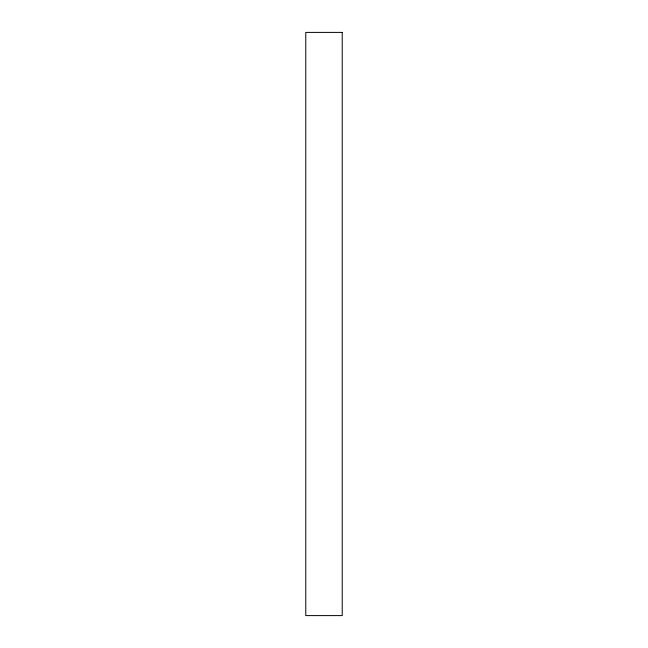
<?xml version="1.0" encoding="UTF-8"?>
<svg xmlns="http://www.w3.org/2000/svg" width="648" height="648" viewBox="0 0 648 648"><rect width="100%" height="100%" fill="white"/><g stroke="black" fill="none" stroke-linecap="round" stroke-linejoin="round"><path stroke-width="0.97" d="M342.225 32.4L305.775 32.4L305.775 615.6L342.225 615.6L342.225 32.4"/></g></svg>
